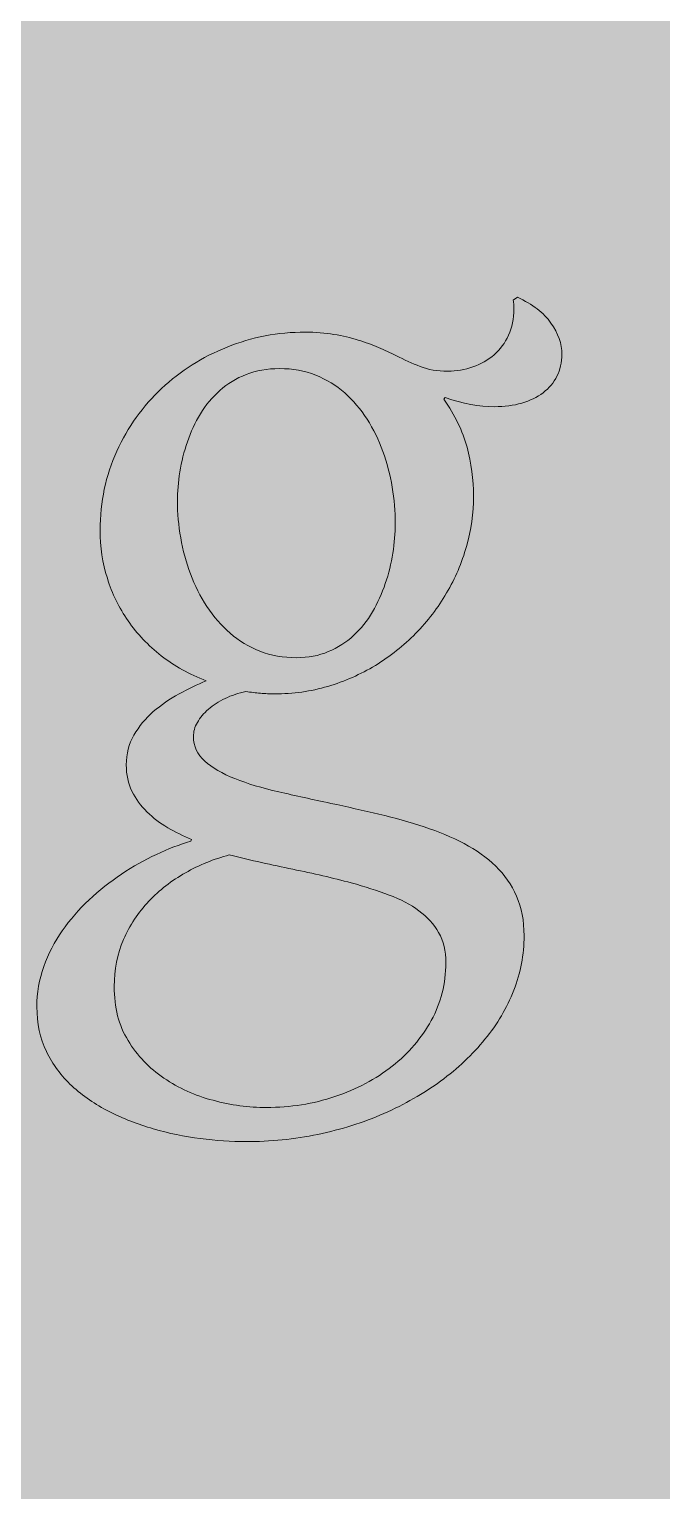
# Model space of a CAD drawing. Extents: x -4214 to -1795, y -2227 to -856.
# Drawn here: x -3561.4 to -3522.3, y -1778.6 to -1688.3 of the extents above; entities that cross this region are included whole.
import ezdxf

# ---------------------------------------------------------------- set-up
doc = ezdxf.new("R2010")
doc.units = 0
doc.header["$MEASUREMENT"] = 0
doc.layers.add('Layer 1', color=7, linetype='Continuous')

# ---------------------------------------------------------------- blocks, each defined once
blk = doc.blocks.new('block 14')
at = {"layer": 'Layer 1', "true_color": 0x2a3f49}
h = blk.add_hatch(color=149, dxfattribs=at)
h.dxf.hatch_style = 2
edge = h.paths.add_edge_path()
edge.add_spline(control_points=[(-3535.797, -1711.156), (-3535.111, -1712.134), (-3534.635, -1713.122), (-3534.366, -1714.115), (-3534.098, -1715.108), (-3533.964, -1716.117), (-3533.964, -1717.136), (-3533.964, -1718.195), (-3534.108, -1719.235), (-3534.397, -1720.249), (-3534.686, -1721.262), (-3535.096, -1722.22), (-3535.626, -1723.126), (-3536.156, -1724.032), (-3536.793, -1724.867), (-3537.538, -1725.624), (-3538.283, -1726.382), (-3539.112, -1727.043), (-3540.026, -1727.601), (-3540.938, -1728.154), (-3541.918, -1728.589), (-3542.965, -1728.896), (-3544.012, -1729.208), (-3545.108, -1729.362), (-3546.249, -1729.362), (-3546.544, -1729.362), (-3546.836, -1729.346), (-3547.125, -1729.321), (-3547.414, -1729.295), (-3547.711, -1729.259), (-3548.021, -1729.218), (-3548.489, -1729.316), (-3548.919, -1729.454), (-3549.309, -1729.643), (-3549.7, -1729.833), (-3550.041, -1730.053), (-3550.338, -1730.309), (-3550.632, -1730.565), (-3550.86, -1730.836), (-3551.021, -1731.123), (-3551.182, -1731.41), (-3551.262, -1731.702), (-3551.262, -1731.999), (-3551.262, -1732.592), (-3551.031, -1733.094), (-3550.568, -1733.509), (-3550.105, -1733.924), (-3549.485, -1734.287), (-3548.704, -1734.599), (-3547.926, -1734.907), (-3547.023, -1735.178), (-3545.996, -1735.413), (-3544.97, -1735.649), (-3543.899, -1735.884), (-3542.783, -1736.125), (-3541.777, -1736.34), (-3540.784, -1736.565), (-3539.804, -1736.791), (-3538.823, -1737.021), (-3537.891, -1737.282), (-3537.006, -1737.579), (-3536.117, -1737.871), (-3535.301, -1738.219), (-3534.548, -1738.613), (-3533.796, -1739.013), (-3533.145, -1739.473), (-3532.595, -1740.006), (-3532.045, -1740.533), (-3531.614, -1741.153), (-3531.305, -1741.859), (-3530.998, -1742.561), (-3530.841, -1743.38), (-3530.841, -1744.301), (-3530.841, -1745.474), (-3531.054, -1746.595), (-3531.476, -1747.675), (-3531.899, -1748.756), (-3532.493, -1749.769), (-3533.258, -1750.706), (-3534.023, -1751.648), (-3534.937, -1752.508), (-3535.997, -1753.287), (-3537.059, -1754.065), (-3538.227, -1754.73), (-3539.502, -1755.289), (-3540.776, -1755.847), (-3542.136, -1756.277), (-3543.579, -1756.579), (-3545.023, -1756.881), (-3546.511, -1757.029), (-3548.041, -1757.029), (-3548.927, -1757.029), (-3549.859, -1756.968), (-3550.839, -1756.84), (-3551.82, -1756.712), (-3552.787, -1756.512), (-3553.74, -1756.236), (-3554.695, -1755.959), (-3555.603, -1755.606), (-3556.469, -1755.171), (-3557.334, -1754.73), (-3558.099, -1754.203), (-3558.765, -1753.589), (-3559.43, -1752.969), (-3559.955, -1752.258), (-3560.344, -1751.454), (-3560.736, -1750.65), (-3560.931, -1749.728), (-3560.931, -1748.694), (-3560.931, -1747.834), (-3560.79, -1747.01), (-3560.506, -1746.216), (-3560.224, -1745.423), (-3559.845, -1744.685), (-3559.369, -1743.999), (-3558.893, -1743.318), (-3558.337, -1742.678), (-3557.708, -1742.09), (-3557.075, -1741.496), (-3556.407, -1740.968), (-3555.703, -1740.497), (-3554.999, -1740.026), (-3554.28, -1739.622), (-3553.548, -1739.279), (-3552.818, -1738.936), (-3552.109, -1738.664), (-3551.423, -1738.465), (-3551.423, -1738.465), (-3551.385, -1738.362), (-3551.385, -1738.362), (-3551.881, -1738.147), (-3552.368, -1737.902), (-3552.844, -1737.63), (-3553.32, -1737.354), (-3553.75, -1737.026), (-3554.131, -1736.652), (-3554.515, -1736.274), (-3554.825, -1735.849), (-3555.058, -1735.372), (-3555.294, -1734.896), (-3555.411, -1734.354), (-3555.411, -1733.749), (-3555.411, -1733.069), (-3555.253, -1732.454), (-3554.938, -1731.906), (-3554.623, -1731.364), (-3554.224, -1730.882), (-3553.74, -1730.457), (-3553.256, -1730.038), (-3552.726, -1729.669), (-3552.15, -1729.362), (-3551.571, -1729.055), (-3551.013, -1728.783), (-3550.478, -1728.553), (-3551.513, -1728.154), (-3552.434, -1727.636), (-3553.246, -1727.007), (-3554.06, -1726.372), (-3554.743, -1725.655), (-3555.301, -1724.851), (-3555.857, -1724.042), (-3556.284, -1723.167), (-3556.579, -1722.22), (-3556.876, -1721.273), (-3557.022, -1720.284), (-3557.022, -1719.25), (-3557.022, -1717.494), (-3556.681, -1715.866), (-3555.995, -1714.366), (-3555.312, -1712.871), (-3554.387, -1711.576), (-3553.225, -1710.49), (-3552.066, -1709.405), (-3550.719, -1708.55), (-3549.188, -1707.935), (-3547.657, -1707.316), (-3546.047, -1707.009), (-3544.355, -1707.009), (-3543.71, -1707.009), (-3543.121, -1707.055), (-3542.584, -1707.147), (-3542.046, -1707.239), (-3541.549, -1707.357), (-3541.094, -1707.5), (-3540.636, -1707.638), (-3540.216, -1707.797), (-3539.834, -1707.961), (-3539.45, -1708.13), (-3539.092, -1708.294), (-3538.757, -1708.458), (-3538.247, -1708.714), (-3537.745, -1708.939), (-3537.257, -1709.133), (-3536.768, -1709.328), (-3536.199, -1709.425), (-3535.554, -1709.425), (-3535.017, -1709.425), (-3534.499, -1709.338), (-3534.003, -1709.159), (-3533.506, -1708.985), (-3533.071, -1708.734), (-3532.695, -1708.406), (-3532.318, -1708.079), (-3532.019, -1707.674), (-3531.799, -1707.198), (-3531.576, -1706.722), (-3531.466, -1706.179), (-3531.466, -1705.575), (-3531.466, -1705.483), (-3531.469, -1705.396), (-3531.476, -1705.314), (-3531.484, -1705.232), (-3531.494, -1705.14), (-3531.507, -1705.032), (-3531.507, -1705.032), (-3531.246, -1704.853), (-3531.246, -1704.853), (-3530.319, -1705.283), (-3529.631, -1705.816), (-3529.18, -1706.451), (-3528.732, -1707.091), (-3528.507, -1707.731), (-3528.507, -1708.376), (-3528.507, -1708.888), (-3528.607, -1709.338), (-3528.809, -1709.738), (-3529.009, -1710.132), (-3529.295, -1710.47), (-3529.664, -1710.751), (-3530.032, -1711.033), (-3530.473, -1711.248), (-3530.982, -1711.396), (-3531.494, -1711.545), (-3532.057, -1711.617), (-3532.674, -1711.617), (-3533.614, -1711.617), (-3534.627, -1711.432), (-3535.715, -1711.053), (-3535.715, -1711.053), (-3535.797, -1711.156), (-3535.797, -1711.156)], knot_values=[0, 0, 0, 0, 1, 1, 1, 2, 2, 2, 3, 3, 3, 4, 4, 4, 5, 5, 5, 6, 6, 6, 7, 7, 7, 8, 8, 8, 9, 9, 9, 10, 10, 10, 11, 11, 11, 12, 12, 12, 13, 13, 13, 14, 14, 14, 15, 15, 15, 16, 16, 16, 17, 17, 17, 18, 18, 18, 19, 19, 19, 20, 20, 20, 21, 21, 21, 22, 22, 22, 23, 23, 23, 24, 24, 24, 25, 25, 25, 26, 26, 26, 27, 27, 27, 28, 28, 28, 29, 29, 29, 30, 30, 30, 31, 31, 31, 32, 32, 32, 33, 33, 33, 34, 34, 34, 35, 35, 35, 36, 36, 36, 37, 37, 37, 38, 38, 38, 39, 39, 39, 40, 40, 40, 41, 41, 41, 42, 42, 42, 43, 43, 43, 44, 44, 44, 45, 45, 45, 46, 46, 46, 47, 47, 47, 48, 48, 48, 49, 49, 49, 50, 50, 50, 51, 51, 51, 52, 52, 52, 53, 53, 53, 54, 54, 54, 55, 55, 55, 56, 56, 56, 57, 57, 57, 58, 58, 58, 59, 59, 59, 60, 60, 60, 61, 61, 61, 62, 62, 62, 63, 63, 63, 64, 64, 64, 65, 65, 65, 66, 66, 66, 67, 67, 67, 68, 68, 68, 69, 69, 69, 70, 70, 70, 71, 71, 71, 72, 72, 72, 73, 73, 73, 74, 74, 74, 75, 75, 75, 76, 76, 76, 77, 77, 77, 78, 78, 78, 79, 79, 79, 80, 80, 80, 80], degree=3, periodic=1)
edge = h.paths.add_edge_path()
edge.add_spline(control_points=[(-3549.047, -1739.31), (-3550.002, -1739.566), (-3550.903, -1739.934), (-3551.756, -1740.415), (-3552.608, -1740.902), (-3553.363, -1741.486), (-3554.021, -1742.177), (-3554.679, -1742.873), (-3555.199, -1743.661), (-3555.583, -1744.547), (-3555.964, -1745.433), (-3556.156, -1746.401), (-3556.156, -1747.445), (-3556.156, -1748.735), (-3555.872, -1749.846), (-3555.301, -1750.778), (-3554.73, -1751.71), (-3553.991, -1752.488), (-3553.084, -1753.102), (-3552.178, -1753.722), (-3551.17, -1754.178), (-3550.053, -1754.474), (-3548.94, -1754.771), (-3547.839, -1754.915), (-3546.751, -1754.915), (-3545.274, -1754.915), (-3543.866, -1754.695), (-3542.522, -1754.244), (-3541.181, -1753.794), (-3540.003, -1753.169), (-3538.987, -1752.37), (-3537.976, -1751.572), (-3537.169, -1750.629), (-3536.57, -1749.539), (-3535.974, -1748.454), (-3535.674, -1747.266), (-3535.674, -1745.976), (-3535.674, -1745.249), (-3535.823, -1744.629), (-3536.117, -1744.112), (-3536.414, -1743.595), (-3536.821, -1743.144), (-3537.336, -1742.765), (-3537.853, -1742.381), (-3538.467, -1742.054), (-3539.179, -1741.788), (-3539.891, -1741.516), (-3540.669, -1741.27), (-3541.516, -1741.04), (-3542.658, -1740.733), (-3543.861, -1740.451), (-3545.131, -1740.195), (-3546.4, -1739.939), (-3547.706, -1739.642), (-3549.047, -1739.31)], knot_values=[0, 0, 0, 0, 1, 1, 1, 2, 2, 2, 3, 3, 3, 4, 4, 4, 5, 5, 5, 6, 6, 6, 7, 7, 7, 8, 8, 8, 9, 9, 9, 10, 10, 10, 11, 11, 11, 12, 12, 12, 13, 13, 13, 14, 14, 14, 15, 15, 15, 16, 16, 16, 17, 17, 17, 18, 18, 18, 18], degree=3, periodic=1)
edge = h.paths.add_edge_path()
edge.add_spline(control_points=[(-3544.898, -1727.124), (-3544.173, -1727.124), (-3543.521, -1727.002), (-3542.934, -1726.751), (-3542.351, -1726.505), (-3541.831, -1726.172), (-3541.375, -1725.757), (-3540.917, -1725.338), (-3540.528, -1724.851), (-3540.206, -1724.298), (-3539.886, -1723.74), (-3539.619, -1723.157), (-3539.412, -1722.542), (-3539.202, -1721.933), (-3539.048, -1721.308), (-3538.949, -1720.668), (-3538.846, -1720.034), (-3538.798, -1719.419), (-3538.798, -1718.83), (-3538.798, -1718.088), (-3538.862, -1717.34), (-3538.987, -1716.583), (-3539.115, -1715.825), (-3539.307, -1715.088), (-3539.563, -1714.376), (-3539.816, -1713.664), (-3540.144, -1712.999), (-3540.538, -1712.385), (-3540.935, -1711.765), (-3541.396, -1711.227), (-3541.918, -1710.762), (-3542.443, -1710.301), (-3543.039, -1709.932), (-3543.71, -1709.666), (-3544.383, -1709.395), (-3545.128, -1709.261), (-3545.947, -1709.261), (-3546.71, -1709.261), (-3547.399, -1709.384), (-3548.011, -1709.625), (-3548.622, -1709.866), (-3549.163, -1710.193), (-3549.631, -1710.613), (-3550.102, -1711.028), (-3550.501, -1711.509), (-3550.829, -1712.052), (-3551.159, -1712.594), (-3551.428, -1713.173), (-3551.635, -1713.782), (-3551.843, -1714.397), (-3551.999, -1715.016), (-3552.099, -1715.646), (-3552.199, -1716.276), (-3552.25, -1716.88), (-3552.25, -1717.458), (-3552.25, -1718.195), (-3552.183, -1718.953), (-3552.048, -1719.726), (-3551.915, -1720.494), (-3551.712, -1721.237), (-3551.444, -1721.948), (-3551.175, -1722.66), (-3550.837, -1723.331), (-3550.427, -1723.966), (-3550.018, -1724.595), (-3549.541, -1725.143), (-3548.996, -1725.614), (-3548.454, -1726.085), (-3547.839, -1726.454), (-3547.156, -1726.725), (-3546.47, -1726.991), (-3545.717, -1727.124), (-3544.898, -1727.124)], knot_values=[0, 0, 0, 0, 1, 1, 1, 2, 2, 2, 3, 3, 3, 4, 4, 4, 5, 5, 5, 6, 6, 6, 7, 7, 7, 8, 8, 8, 9, 9, 9, 10, 10, 10, 11, 11, 11, 12, 12, 12, 13, 13, 13, 14, 14, 14, 15, 15, 15, 16, 16, 16, 17, 17, 17, 18, 18, 18, 19, 19, 19, 20, 20, 20, 21, 21, 21, 22, 22, 22, 23, 23, 23, 24, 24, 24, 24], degree=3, periodic=1)
at = {"layer": 'Layer 1', "lineweight": 0}
for points, knots in [([(-3535.797, -1711.156), (-3535.111, -1712.134), (-3534.635, -1713.122), (-3534.366, -1714.115), (-3534.098, -1715.108), (-3533.964, -1716.117), (-3533.964, -1717.136), (-3533.964, -1718.195), (-3534.108, -1719.235), (-3534.397, -1720.249), (-3534.686, -1721.262), (-3535.096, -1722.22), (-3535.626, -1723.126), (-3536.156, -1724.032), (-3536.793, -1724.867), (-3537.538, -1725.624), (-3538.283, -1726.382), (-3539.112, -1727.043), (-3540.026, -1727.601), (-3540.938, -1728.154), (-3541.918, -1728.589), (-3542.965, -1728.896), (-3544.012, -1729.208), (-3545.108, -1729.362), (-3546.249, -1729.362), (-3546.544, -1729.362), (-3546.836, -1729.346), (-3547.125, -1729.321), (-3547.414, -1729.295), (-3547.711, -1729.259), (-3548.021, -1729.218), (-3548.489, -1729.316), (-3548.919, -1729.454), (-3549.309, -1729.643), (-3549.7, -1729.833), (-3550.041, -1730.053), (-3550.338, -1730.309), (-3550.632, -1730.565), (-3550.86, -1730.836), (-3551.021, -1731.123), (-3551.182, -1731.41), (-3551.262, -1731.702), (-3551.262, -1731.999), (-3551.262, -1732.592), (-3551.031, -1733.094), (-3550.568, -1733.509), (-3550.105, -1733.924), (-3549.485, -1734.287), (-3548.704, -1734.599), (-3547.926, -1734.907), (-3547.023, -1735.178), (-3545.996, -1735.413), (-3544.97, -1735.649), (-3543.899, -1735.884), (-3542.783, -1736.125), (-3541.777, -1736.34), (-3540.784, -1736.565), (-3539.804, -1736.791), (-3538.823, -1737.021), (-3537.891, -1737.282), (-3537.006, -1737.579), (-3536.117, -1737.871), (-3535.301, -1738.219), (-3534.548, -1738.613), (-3533.796, -1739.013), (-3533.145, -1739.473), (-3532.595, -1740.006), (-3532.045, -1740.533), (-3531.614, -1741.153), (-3531.305, -1741.859), (-3530.998, -1742.561), (-3530.841, -1743.38), (-3530.841, -1744.301), (-3530.841, -1745.474), (-3531.054, -1746.595), (-3531.476, -1747.675), (-3531.899, -1748.756), (-3532.493, -1749.769), (-3533.258, -1750.706), (-3534.023, -1751.648), (-3534.937, -1752.508), (-3535.997, -1753.287), (-3537.059, -1754.065), (-3538.227, -1754.73), (-3539.502, -1755.289), (-3540.776, -1755.847), (-3542.136, -1756.277), (-3543.579, -1756.579), (-3545.023, -1756.881), (-3546.511, -1757.029), (-3548.041, -1757.029), (-3548.927, -1757.029), (-3549.859, -1756.968), (-3550.839, -1756.84), (-3551.82, -1756.712), (-3552.787, -1756.512), (-3553.74, -1756.236), (-3554.695, -1755.959), (-3555.603, -1755.606), (-3556.469, -1755.171), (-3557.334, -1754.73), (-3558.099, -1754.203), (-3558.765, -1753.589), (-3559.43, -1752.969), (-3559.955, -1752.258), (-3560.344, -1751.454), (-3560.736, -1750.65), (-3560.931, -1749.728), (-3560.931, -1748.694), (-3560.931, -1747.834), (-3560.79, -1747.01), (-3560.506, -1746.216), (-3560.224, -1745.423), (-3559.845, -1744.685), (-3559.369, -1743.999), (-3558.893, -1743.318), (-3558.337, -1742.678), (-3557.708, -1742.09), (-3557.075, -1741.496), (-3556.407, -1740.968), (-3555.703, -1740.497), (-3554.999, -1740.026), (-3554.28, -1739.622), (-3553.548, -1739.279), (-3552.818, -1738.936), (-3552.109, -1738.664), (-3551.423, -1738.465), (-3551.423, -1738.465), (-3551.385, -1738.362), (-3551.385, -1738.362), (-3551.881, -1738.147), (-3552.368, -1737.902), (-3552.844, -1737.63), (-3553.32, -1737.354), (-3553.75, -1737.026), (-3554.131, -1736.652), (-3554.515, -1736.274), (-3554.825, -1735.849), (-3555.058, -1735.372), (-3555.294, -1734.896), (-3555.411, -1734.354), (-3555.411, -1733.749), (-3555.411, -1733.069), (-3555.253, -1732.454), (-3554.938, -1731.906), (-3554.623, -1731.364), (-3554.224, -1730.882), (-3553.74, -1730.457), (-3553.256, -1730.038), (-3552.726, -1729.669), (-3552.15, -1729.362), (-3551.571, -1729.055), (-3551.013, -1728.783), (-3550.478, -1728.553), (-3551.513, -1728.154), (-3552.434, -1727.636), (-3553.246, -1727.007), (-3554.06, -1726.372), (-3554.743, -1725.655), (-3555.301, -1724.851), (-3555.857, -1724.042), (-3556.284, -1723.167), (-3556.579, -1722.22), (-3556.876, -1721.273), (-3557.022, -1720.284), (-3557.022, -1719.25), (-3557.022, -1717.494), (-3556.681, -1715.866), (-3555.995, -1714.366), (-3555.312, -1712.871), (-3554.387, -1711.576), (-3553.225, -1710.49), (-3552.066, -1709.405), (-3550.719, -1708.55), (-3549.188, -1707.935), (-3547.657, -1707.316), (-3546.047, -1707.009), (-3544.355, -1707.009), (-3543.71, -1707.009), (-3543.121, -1707.055), (-3542.584, -1707.147), (-3542.046, -1707.239), (-3541.549, -1707.357), (-3541.094, -1707.5), (-3540.636, -1707.638), (-3540.216, -1707.797), (-3539.834, -1707.961), (-3539.45, -1708.13), (-3539.092, -1708.294), (-3538.757, -1708.458), (-3538.247, -1708.714), (-3537.745, -1708.939), (-3537.257, -1709.133), (-3536.768, -1709.328), (-3536.199, -1709.425), (-3535.554, -1709.425), (-3535.017, -1709.425), (-3534.499, -1709.338), (-3534.003, -1709.159), (-3533.506, -1708.985), (-3533.071, -1708.734), (-3532.695, -1708.406), (-3532.318, -1708.079), (-3532.019, -1707.674), (-3531.799, -1707.198), (-3531.576, -1706.722), (-3531.466, -1706.179), (-3531.466, -1705.575), (-3531.466, -1705.483), (-3531.469, -1705.396), (-3531.476, -1705.314), (-3531.484, -1705.232), (-3531.494, -1705.14), (-3531.507, -1705.032), (-3531.507, -1705.032), (-3531.246, -1704.853), (-3531.246, -1704.853), (-3530.319, -1705.283), (-3529.631, -1705.816), (-3529.18, -1706.451), (-3528.732, -1707.091), (-3528.507, -1707.731), (-3528.507, -1708.376), (-3528.507, -1708.888), (-3528.607, -1709.338), (-3528.809, -1709.738), (-3529.009, -1710.132), (-3529.295, -1710.47), (-3529.664, -1710.751), (-3530.032, -1711.033), (-3530.473, -1711.248), (-3530.982, -1711.396), (-3531.494, -1711.545), (-3532.057, -1711.617), (-3532.674, -1711.617), (-3533.614, -1711.617), (-3534.627, -1711.432), (-3535.715, -1711.053), (-3535.715, -1711.053), (-3535.797, -1711.156), (-3535.797, -1711.156)], [0, 0, 0, 0, 1, 1, 1, 2, 2, 2, 3, 3, 3, 4, 4, 4, 5, 5, 5, 6, 6, 6, 7, 7, 7, 8, 8, 8, 9, 9, 9, 10, 10, 10, 11, 11, 11, 12, 12, 12, 13, 13, 13, 14, 14, 14, 15, 15, 15, 16, 16, 16, 17, 17, 17, 18, 18, 18, 19, 19, 19, 20, 20, 20, 21, 21, 21, 22, 22, 22, 23, 23, 23, 24, 24, 24, 25, 25, 25, 26, 26, 26, 27, 27, 27, 28, 28, 28, 29, 29, 29, 30, 30, 30, 31, 31, 31, 32, 32, 32, 33, 33, 33, 34, 34, 34, 35, 35, 35, 36, 36, 36, 37, 37, 37, 38, 38, 38, 39, 39, 39, 40, 40, 40, 41, 41, 41, 42, 42, 42, 43, 43, 43, 44, 44, 44, 45, 45, 45, 46, 46, 46, 47, 47, 47, 48, 48, 48, 49, 49, 49, 50, 50, 50, 51, 51, 51, 52, 52, 52, 53, 53, 53, 54, 54, 54, 55, 55, 55, 56, 56, 56, 57, 57, 57, 58, 58, 58, 59, 59, 59, 60, 60, 60, 61, 61, 61, 62, 62, 62, 63, 63, 63, 64, 64, 64, 65, 65, 65, 66, 66, 66, 67, 67, 67, 68, 68, 68, 69, 69, 69, 70, 70, 70, 71, 71, 71, 72, 72, 72, 73, 73, 73, 74, 74, 74, 75, 75, 75, 76, 76, 76, 77, 77, 77, 78, 78, 78, 79, 79, 79, 80, 80, 80, 80]), ([(-3544.898, -1727.124), (-3544.173, -1727.124), (-3543.521, -1727.002), (-3542.934, -1726.751), (-3542.351, -1726.505), (-3541.831, -1726.172), (-3541.375, -1725.757), (-3540.917, -1725.338), (-3540.528, -1724.851), (-3540.206, -1724.298), (-3539.886, -1723.74), (-3539.619, -1723.157), (-3539.412, -1722.542), (-3539.202, -1721.933), (-3539.048, -1721.308), (-3538.949, -1720.668), (-3538.846, -1720.034), (-3538.798, -1719.419), (-3538.798, -1718.83), (-3538.798, -1718.088), (-3538.862, -1717.34), (-3538.987, -1716.583), (-3539.115, -1715.825), (-3539.307, -1715.088), (-3539.563, -1714.376), (-3539.816, -1713.664), (-3540.144, -1712.999), (-3540.538, -1712.385), (-3540.935, -1711.765), (-3541.396, -1711.227), (-3541.918, -1710.762), (-3542.443, -1710.301), (-3543.039, -1709.932), (-3543.71, -1709.666), (-3544.383, -1709.395), (-3545.128, -1709.261), (-3545.947, -1709.261), (-3546.71, -1709.261), (-3547.399, -1709.384), (-3548.011, -1709.625), (-3548.622, -1709.866), (-3549.163, -1710.193), (-3549.631, -1710.613), (-3550.102, -1711.028), (-3550.501, -1711.509), (-3550.829, -1712.052), (-3551.159, -1712.594), (-3551.428, -1713.173), (-3551.635, -1713.782), (-3551.843, -1714.397), (-3551.999, -1715.016), (-3552.099, -1715.646), (-3552.199, -1716.276), (-3552.25, -1716.88), (-3552.25, -1717.458), (-3552.25, -1718.195), (-3552.183, -1718.953), (-3552.048, -1719.726), (-3551.915, -1720.494), (-3551.712, -1721.237), (-3551.444, -1721.948), (-3551.175, -1722.66), (-3550.837, -1723.331), (-3550.427, -1723.966), (-3550.018, -1724.595), (-3549.541, -1725.143), (-3548.996, -1725.614), (-3548.454, -1726.085), (-3547.839, -1726.454), (-3547.156, -1726.725), (-3546.47, -1726.991), (-3545.717, -1727.124), (-3544.898, -1727.124)], [0, 0, 0, 0, 1, 1, 1, 2, 2, 2, 3, 3, 3, 4, 4, 4, 5, 5, 5, 6, 6, 6, 7, 7, 7, 8, 8, 8, 9, 9, 9, 10, 10, 10, 11, 11, 11, 12, 12, 12, 13, 13, 13, 14, 14, 14, 15, 15, 15, 16, 16, 16, 17, 17, 17, 18, 18, 18, 19, 19, 19, 20, 20, 20, 21, 21, 21, 22, 22, 22, 23, 23, 23, 24, 24, 24, 24]), ([(-3549.047, -1739.31), (-3550.002, -1739.566), (-3550.903, -1739.934), (-3551.756, -1740.415), (-3552.608, -1740.902), (-3553.363, -1741.486), (-3554.021, -1742.177), (-3554.679, -1742.873), (-3555.199, -1743.661), (-3555.583, -1744.547), (-3555.964, -1745.433), (-3556.156, -1746.401), (-3556.156, -1747.445), (-3556.156, -1748.735), (-3555.872, -1749.846), (-3555.301, -1750.778), (-3554.73, -1751.71), (-3553.991, -1752.488), (-3553.084, -1753.102), (-3552.178, -1753.722), (-3551.17, -1754.178), (-3550.053, -1754.474), (-3548.94, -1754.771), (-3547.839, -1754.915), (-3546.751, -1754.915), (-3545.274, -1754.915), (-3543.866, -1754.695), (-3542.522, -1754.244), (-3541.181, -1753.794), (-3540.003, -1753.169), (-3538.987, -1752.37), (-3537.976, -1751.572), (-3537.169, -1750.629), (-3536.57, -1749.539), (-3535.974, -1748.454), (-3535.674, -1747.266), (-3535.674, -1745.976), (-3535.674, -1745.249), (-3535.823, -1744.629), (-3536.117, -1744.112), (-3536.414, -1743.595), (-3536.821, -1743.144), (-3537.336, -1742.765), (-3537.853, -1742.381), (-3538.467, -1742.054), (-3539.179, -1741.788), (-3539.891, -1741.516), (-3540.669, -1741.27), (-3541.516, -1741.04), (-3542.658, -1740.733), (-3543.861, -1740.451), (-3545.131, -1740.195), (-3546.4, -1739.939), (-3547.706, -1739.642), (-3549.047, -1739.31)], [0, 0, 0, 0, 1, 1, 1, 2, 2, 2, 3, 3, 3, 4, 4, 4, 5, 5, 5, 6, 6, 6, 7, 7, 7, 8, 8, 8, 9, 9, 9, 10, 10, 10, 11, 11, 11, 12, 12, 12, 13, 13, 13, 14, 14, 14, 15, 15, 15, 16, 16, 16, 17, 17, 17, 18, 18, 18, 18])]:
    blk.add_open_spline(points, degree=3, knots=knots, dxfattribs=at)
blk = doc.blocks.new('block 13')
at = {"layer": 'Layer 1'}
blk.add_blockref('block 14', (0, 0), dxfattribs=at)
blk = doc.blocks.new('block 3')
at = {"layer": 'Layer 1'}
blk.add_blockref('block 13', (0, 0), dxfattribs=at)
blk = doc.blocks.new('block 2')
at = {"layer": 'Layer 1', "true_color": 0xd1f7fe}
h = blk.add_hatch(color=7, dxfattribs=at)
h.dxf.hatch_style = 2
edge = h.paths.add_edge_path()
edge.add_spline(control_points=[(-1794.659, -1541.431), (-1798.649, -1538.412), (-1802.263, -1532.957), (-1802.263, -1532.957), (-1818.61, -1510.462), (-1812.956, -1476.786), (-1816.44, -1444.447), (-1820.965, -1402.431), (-1845.854, -1390.896), (-1845.854, -1390.896), (-1804.05, -1322.514), (-1892.292, -1300.542), (-1892.292, -1235.18), (-1892.292, -1185.07), (-1862.628, -1142.357), (-1862.628, -1091.812), (-1862.628, -1048.7), (-1902.166, -1036.972), (-1902.166, -1036.972), (-1867.403, -1000.374), (-1890.029, -934.189), (-1946.844, -934.189), (-2005.099, -934.189), (-2041.371, -964.397), (-2090.141, -964.397), (-2164.557, -964.397), (-2207.797, -887.503), (-2269.21, -938.656), (-2361.653, -869.927), (-2476.864, -966.117), (-2551.279, -966.117), (-2625.692, -966.117), (-2641.586, -875.556), (-2696.264, -901.096), (-2661.195, -910.159), (-2669.29, -950.941), (-2696.643, -950.941), (-2728.631, -950.941), (-2744.91, -917.987), (-2781.111, -917.987), (-2815.612, -917.987), (-2899.41, -972.274), (-2996.855, -864.274), (-2996.855, -864.274), (-2999.685, -861.048), (-3004.227, -855.723), (-3008.771, -861.048), (-3011.602, -864.274), (-3011.602, -864.274), (-3109.046, -972.274), (-3192.844, -917.987), (-3227.345, -917.987), (-3263.546, -917.987), (-3279.825, -950.941), (-3311.816, -950.941), (-3339.168, -950.941), (-3347.261, -910.159), (-3312.192, -901.096), (-3366.87, -875.556), (-3382.764, -966.117), (-3457.177, -966.117), (-3531.593, -966.117), (-3646.803, -869.927), (-3739.248, -938.656), (-3800.66, -887.503), (-3843.9, -964.397), (-3918.315, -964.397), (-3967.085, -964.397), (-4003.357, -934.189), (-4061.612, -934.189), (-4118.429, -934.189), (-4141.053, -1000.374), (-4106.29, -1036.972), (-4106.29, -1036.972), (-4145.828, -1048.7), (-4145.828, -1091.812), (-4145.828, -1142.357), (-4116.166, -1185.07), (-4116.166, -1235.18), (-4116.166, -1300.542), (-4204.407, -1322.514), (-4162.603, -1390.896), (-4162.603, -1390.896), (-4187.491, -1402.431), (-4192.018, -1444.447), (-4195.5, -1476.786), (-4189.846, -1510.462), (-4206.193, -1532.957), (-4206.193, -1532.957), (-4209.854, -1538.247), (-4213.797, -1541.431), (-4209.783, -1544.99), (-4206.193, -1549.904), (-4206.193, -1549.904), (-4189.846, -1572.399), (-4195.5, -1606.075), (-4192.018, -1638.414), (-4187.491, -1680.43), (-4162.603, -1691.965), (-4162.603, -1691.965), (-4204.407, -1760.348), (-4116.166, -1782.319), (-4116.166, -1847.681), (-4116.166, -1897.791), (-4145.828, -1940.504), (-4145.828, -1991.049), (-4145.828, -2034.161), (-4106.29, -2045.889), (-4106.29, -2045.889), (-4141.053, -2082.487), (-4118.429, -2148.672), (-4061.612, -2148.672), (-4003.357, -2148.672), (-3967.085, -2118.464), (-3918.315, -2118.464), (-3843.9, -2118.464), (-3800.66, -2195.358), (-3739.248, -2144.207), (-3646.803, -2212.934), (-3531.593, -2116.744), (-3457.177, -2116.744), (-3382.764, -2116.744), (-3366.87, -2207.305), (-3312.192, -2181.765), (-3347.261, -2172.702), (-3339.168, -2131.92), (-3311.816, -2131.92), (-3279.825, -2131.92), (-3263.546, -2164.874), (-3227.345, -2164.874), (-3192.844, -2164.874), (-3109.046, -2110.587), (-3011.602, -2218.587), (-3011.602, -2218.587), (-3008.771, -2221.813), (-3004.227, -2227.138), (-2999.685, -2221.813), (-2996.855, -2218.587), (-2996.855, -2218.587), (-2899.41, -2110.587), (-2815.612, -2164.874), (-2781.111, -2164.874), (-2744.91, -2164.874), (-2728.631, -2131.92), (-2696.643, -2131.92), (-2669.29, -2131.92), (-2661.195, -2172.702), (-2696.264, -2181.765), (-2641.586, -2207.305), (-2625.692, -2116.744), (-2551.279, -2116.744), (-2476.864, -2116.744), (-2361.653, -2212.934), (-2269.21, -2144.207), (-2207.797, -2195.358), (-2164.557, -2118.464), (-2090.141, -2118.464), (-2041.371, -2118.464), (-2005.099, -2148.672), (-1946.844, -2148.672), (-1890.029, -2148.672), (-1867.403, -2082.487), (-1902.166, -2045.889), (-1902.166, -2045.889), (-1862.628, -2034.161), (-1862.628, -1991.049), (-1862.628, -1940.504), (-1892.292, -1897.791), (-1892.292, -1847.681), (-1892.292, -1782.319), (-1804.05, -1760.348), (-1845.854, -1691.965), (-1845.854, -1691.965), (-1820.965, -1680.43), (-1816.44, -1638.414), (-1812.956, -1606.075), (-1818.61, -1572.399), (-1802.263, -1549.904), (-1802.263, -1549.904), (-1799.123, -1544.754), (-1794.659, -1541.431)], knot_values=[0, 0, 0, 0, 1, 1, 1, 2, 2, 2, 3, 3, 3, 4, 4, 4, 5, 5, 5, 6, 6, 6, 7, 7, 7, 8, 8, 8, 9, 9, 9, 10, 10, 10, 11, 11, 11, 12, 12, 12, 13, 13, 13, 14, 14, 14, 15, 15, 15, 16, 16, 16, 17, 17, 17, 18, 18, 18, 19, 19, 19, 20, 20, 20, 21, 21, 21, 22, 22, 22, 23, 23, 23, 24, 24, 24, 25, 25, 25, 26, 26, 26, 27, 27, 27, 28, 28, 28, 29, 29, 29, 30, 30, 30, 31, 31, 31, 32, 32, 32, 33, 33, 33, 34, 34, 34, 35, 35, 35, 36, 36, 36, 37, 37, 37, 38, 38, 38, 39, 39, 39, 40, 40, 40, 41, 41, 41, 42, 42, 42, 43, 43, 43, 44, 44, 44, 45, 45, 45, 46, 46, 46, 47, 47, 47, 48, 48, 48, 49, 49, 49, 50, 50, 50, 51, 51, 51, 52, 52, 52, 53, 53, 53, 54, 54, 54, 55, 55, 55, 56, 56, 56, 57, 57, 57, 58, 58, 58, 59, 59, 59, 60, 60, 60, 60], degree=3, periodic=1)
at = {"layer": 'Layer 1', "lineweight": 0}
blk.add_open_spline([(-1794.659, -1541.431), (-1798.649, -1538.412), (-1802.263, -1532.957), (-1802.263, -1532.957), (-1818.61, -1510.462), (-1812.956, -1476.786), (-1816.44, -1444.447), (-1820.965, -1402.431), (-1845.854, -1390.896), (-1845.854, -1390.896), (-1804.05, -1322.514), (-1892.292, -1300.542), (-1892.292, -1235.18), (-1892.292, -1185.07), (-1862.628, -1142.357), (-1862.628, -1091.812), (-1862.628, -1048.7), (-1902.166, -1036.972), (-1902.166, -1036.972), (-1867.403, -1000.374), (-1890.029, -934.189), (-1946.844, -934.189), (-2005.099, -934.189), (-2041.371, -964.397), (-2090.141, -964.397), (-2164.557, -964.397), (-2207.797, -887.503), (-2269.21, -938.656), (-2361.653, -869.927), (-2476.864, -966.117), (-2551.279, -966.117), (-2625.692, -966.117), (-2641.586, -875.556), (-2696.264, -901.096), (-2661.195, -910.159), (-2669.29, -950.941), (-2696.643, -950.941), (-2728.631, -950.941), (-2744.91, -917.987), (-2781.111, -917.987), (-2815.612, -917.987), (-2899.41, -972.274), (-2996.855, -864.274), (-2996.855, -864.274), (-2999.685, -861.048), (-3004.227, -855.723), (-3008.771, -861.048), (-3011.602, -864.274), (-3011.602, -864.274), (-3109.046, -972.274), (-3192.844, -917.987), (-3227.345, -917.987), (-3263.546, -917.987), (-3279.825, -950.941), (-3311.816, -950.941), (-3339.168, -950.941), (-3347.261, -910.159), (-3312.192, -901.096), (-3366.87, -875.556), (-3382.764, -966.117), (-3457.177, -966.117), (-3531.593, -966.117), (-3646.803, -869.927), (-3739.248, -938.656), (-3800.66, -887.503), (-3843.9, -964.397), (-3918.315, -964.397), (-3967.085, -964.397), (-4003.357, -934.189), (-4061.612, -934.189), (-4118.429, -934.189), (-4141.053, -1000.374), (-4106.29, -1036.972), (-4106.29, -1036.972), (-4145.828, -1048.7), (-4145.828, -1091.812), (-4145.828, -1142.357), (-4116.166, -1185.07), (-4116.166, -1235.18), (-4116.166, -1300.542), (-4204.407, -1322.514), (-4162.603, -1390.896), (-4162.603, -1390.896), (-4187.491, -1402.431), (-4192.018, -1444.447), (-4195.5, -1476.786), (-4189.846, -1510.462), (-4206.193, -1532.957), (-4206.193, -1532.957), (-4209.854, -1538.247), (-4213.797, -1541.431), (-4209.783, -1544.99), (-4206.193, -1549.904), (-4206.193, -1549.904), (-4189.846, -1572.399), (-4195.5, -1606.075), (-4192.018, -1638.414), (-4187.491, -1680.43), (-4162.603, -1691.965), (-4162.603, -1691.965), (-4204.407, -1760.348), (-4116.166, -1782.319), (-4116.166, -1847.681), (-4116.166, -1897.791), (-4145.828, -1940.504), (-4145.828, -1991.049), (-4145.828, -2034.161), (-4106.29, -2045.889), (-4106.29, -2045.889), (-4141.053, -2082.487), (-4118.429, -2148.672), (-4061.612, -2148.672), (-4003.357, -2148.672), (-3967.085, -2118.464), (-3918.315, -2118.464), (-3843.9, -2118.464), (-3800.66, -2195.358), (-3739.248, -2144.207), (-3646.803, -2212.934), (-3531.593, -2116.744), (-3457.177, -2116.744), (-3382.764, -2116.744), (-3366.87, -2207.305), (-3312.192, -2181.765), (-3347.261, -2172.702), (-3339.168, -2131.92), (-3311.816, -2131.92), (-3279.825, -2131.92), (-3263.546, -2164.874), (-3227.345, -2164.874), (-3192.844, -2164.874), (-3109.046, -2110.587), (-3011.602, -2218.587), (-3011.602, -2218.587), (-3008.771, -2221.813), (-3004.227, -2227.138), (-2999.685, -2221.813), (-2996.855, -2218.587), (-2996.855, -2218.587), (-2899.41, -2110.587), (-2815.612, -2164.874), (-2781.111, -2164.874), (-2744.91, -2164.874), (-2728.631, -2131.92), (-2696.643, -2131.92), (-2669.29, -2131.92), (-2661.195, -2172.702), (-2696.264, -2181.765), (-2641.586, -2207.305), (-2625.692, -2116.744), (-2551.279, -2116.744), (-2476.864, -2116.744), (-2361.653, -2212.934), (-2269.21, -2144.207), (-2207.797, -2195.358), (-2164.557, -2118.464), (-2090.141, -2118.464), (-2041.371, -2118.464), (-2005.099, -2148.672), (-1946.844, -2148.672), (-1890.029, -2148.672), (-1867.403, -2082.487), (-1902.166, -2045.889), (-1902.166, -2045.889), (-1862.628, -2034.161), (-1862.628, -1991.049), (-1862.628, -1940.504), (-1892.292, -1897.791), (-1892.292, -1847.681), (-1892.292, -1782.319), (-1804.05, -1760.348), (-1845.854, -1691.965), (-1845.854, -1691.965), (-1820.965, -1680.43), (-1816.44, -1638.414), (-1812.956, -1606.075), (-1818.61, -1572.399), (-1802.263, -1549.904), (-1802.263, -1549.904), (-1799.123, -1544.754), (-1794.659, -1541.431)], degree=3, knots=[0, 0, 0, 0, 1, 1, 1, 2, 2, 2, 3, 3, 3, 4, 4, 4, 5, 5, 5, 6, 6, 6, 7, 7, 7, 8, 8, 8, 9, 9, 9, 10, 10, 10, 11, 11, 11, 12, 12, 12, 13, 13, 13, 14, 14, 14, 15, 15, 15, 16, 16, 16, 17, 17, 17, 18, 18, 18, 19, 19, 19, 20, 20, 20, 21, 21, 21, 22, 22, 22, 23, 23, 23, 24, 24, 24, 25, 25, 25, 26, 26, 26, 27, 27, 27, 28, 28, 28, 29, 29, 29, 30, 30, 30, 31, 31, 31, 32, 32, 32, 33, 33, 33, 34, 34, 34, 35, 35, 35, 36, 36, 36, 37, 37, 37, 38, 38, 38, 39, 39, 39, 40, 40, 40, 41, 41, 41, 42, 42, 42, 43, 43, 43, 44, 44, 44, 45, 45, 45, 46, 46, 46, 47, 47, 47, 48, 48, 48, 49, 49, 49, 50, 50, 50, 51, 51, 51, 52, 52, 52, 53, 53, 53, 54, 54, 54, 55, 55, 55, 56, 56, 56, 57, 57, 57, 58, 58, 58, 59, 59, 59, 60, 60, 60, 60], dxfattribs=at)
at = {"layer": 'Layer 1'}
blk.add_blockref('block 3', (0, 0), dxfattribs=at)

msp = doc.modelspace()

# ---------------------------------------------------------------- block references
at = {"layer": 'Layer 1'}
msp.add_blockref('block 2', (0, 0), dxfattribs=at)

doc.saveas('drawing.dxf')
